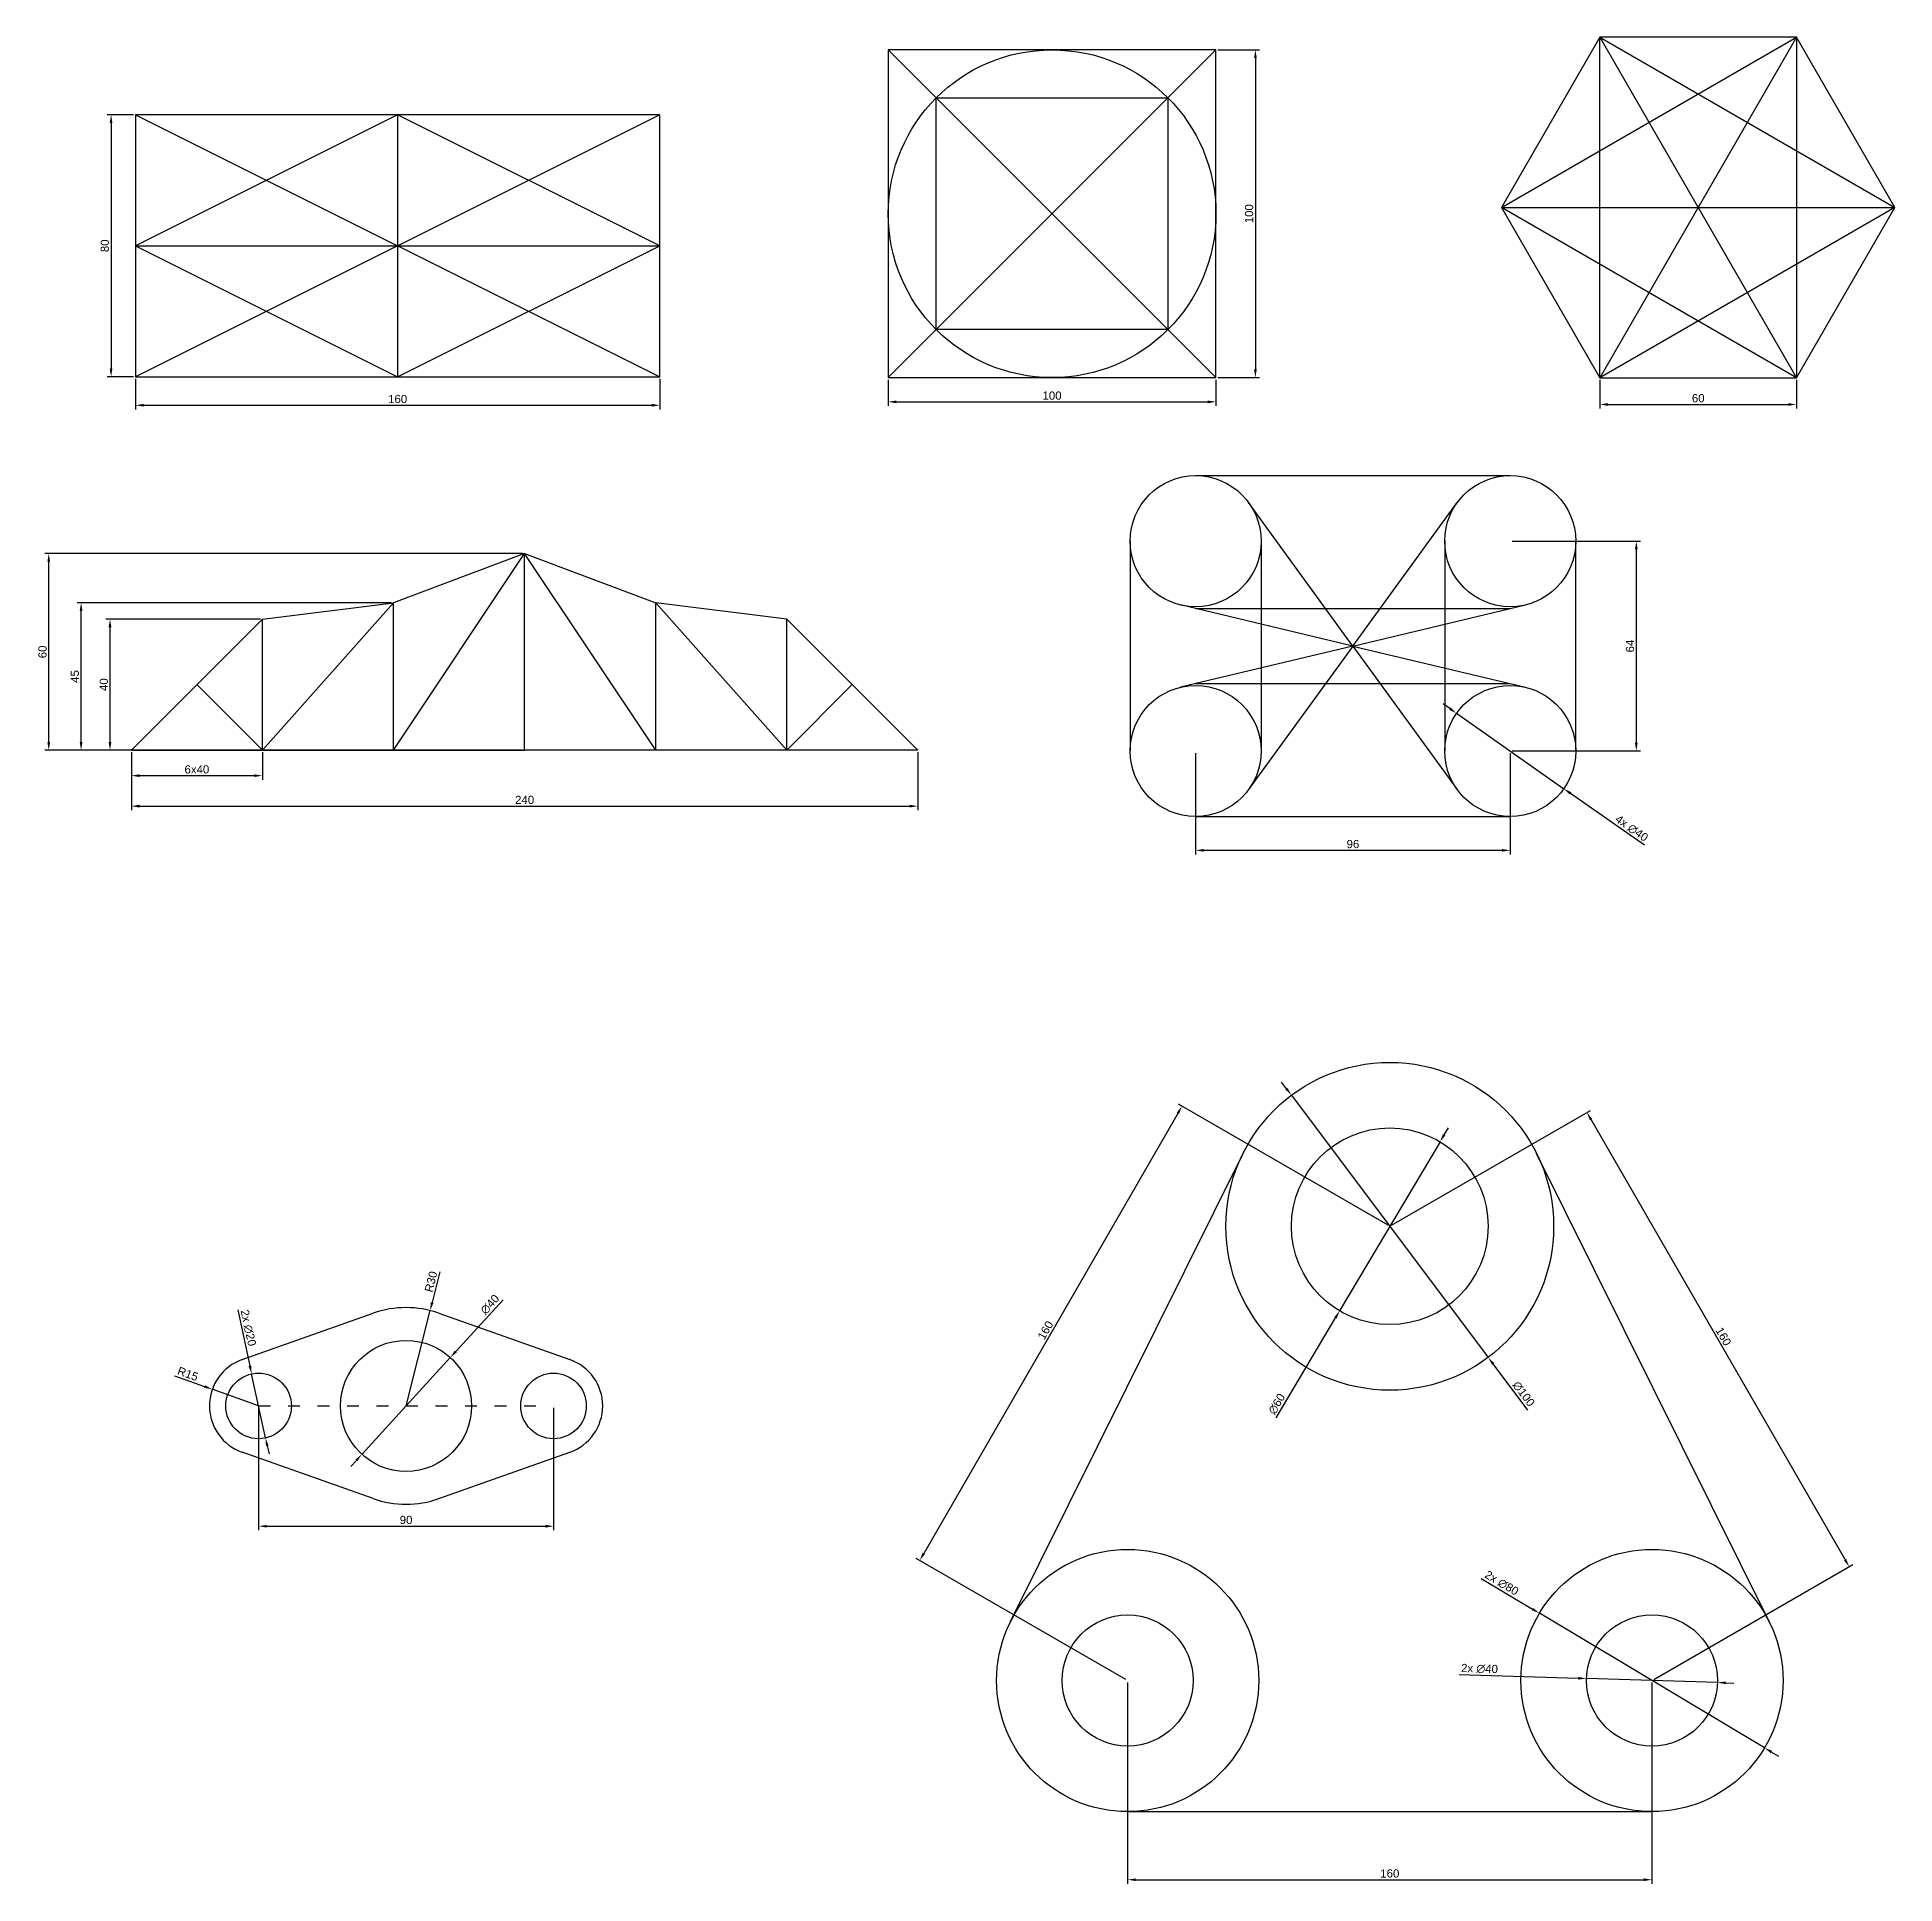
# Model space of a CAD drawing. Header units: millimetres. Extents: x 1383 to 1950, y 1703 to 2267.
import ezdxf

# ---------------------------------------------------------------- set-up
doc = ezdxf.new("R2010")
doc.units = ezdxf.units.MM
doc.linetypes.add('ACAD_ISO03W100', pattern=[30, 12, -18])
doc.styles.get("Standard").update_dxf_attribs({"font": 'arial.ttf'})
doc.dimstyles.new('ISO-25', dxfattribs={"dimtxt": 2.5, "dimasz": 2.5, "dimexe": 1.25, "dimexo": 0.625, "dimtad": 1, "dimtxsty": 'Standard', "dimcen": 2.5, "dimadec": 0, "dimazin": 0, "dimtfac": 1, "dimtmove": 0, "dimatfit": 3, "dimfxl": 0, "dimarcsym": 0})

# ---------------------------------------------------------------- blocks, each defined once
blk = doc.blocks.new('*D2')
at = {"color": 0, "lineweight": -2, "transparency": 16777216}
for p, q in [((1412.34, 2242.92), (1404.28, 2242.92)), ((1405.53, 2240.42), (1405.53, 2165.42)), ((1412.34, 2162.92), (1404.28, 2162.92))]:
    blk.add_line(p, q, dxfattribs=at)
at = {"color": 0, "transparency": 16777216}
for points in [[(1405.11, 2240.42), (1405.94, 2240.42), (1405.53, 2242.92)], [(1405.11, 2165.42), (1405.94, 2165.42), (1405.53, 2162.92)]]:
    blk.add_solid(points, dxfattribs=at)
at = {"layer": 'Defpoints', "color": 0, "transparency": 16777216}
for p in [(1412.97, 2242.92), (1405.53, 2162.92), (1412.97, 2162.92)]:
    blk.add_point(p, dxfattribs=at)
at = {"color": 0, "transparency": 16777216, "insert": (1403.63, 2202.92), "char_height": 2.5, "attachment_point": 5, "rotation": 90}
blk.add_mtext('80', dxfattribs=at)
blk = doc.blocks.new('*D3')
at = {"color": 0, "lineweight": -2, "transparency": 16777216}
for p, q in [((1412.97, 2162.3), (1412.97, 2153.02)), ((1572.97, 2162.3), (1572.97, 2153.02)), ((1415.47, 2154.27), (1570.47, 2154.27))]:
    blk.add_line(p, q, dxfattribs=at)
at = {"color": 0, "transparency": 16777216}
for points in [[(1415.47, 2154.69), (1415.47, 2153.86), (1412.97, 2154.27)], [(1570.47, 2154.69), (1570.47, 2153.86), (1572.97, 2154.27)]]:
    blk.add_solid(points, dxfattribs=at)
at = {"layer": 'Defpoints', "color": 0, "transparency": 16777216}
for p in [(1412.97, 2162.92), (1572.97, 2162.92), (1572.97, 2154.27)]:
    blk.add_point(p, dxfattribs=at)
at = {"color": 0, "transparency": 16777216, "insert": (1492.97, 2156.18), "char_height": 2.5, "attachment_point": 5}
blk.add_mtext('160', dxfattribs=at)
blk = doc.blocks.new('*D4')
at = {"color": 0, "lineweight": -2, "transparency": 16777216}
for p, q in [((1642.66, 2162.08), (1642.66, 2154.06)), ((1742.66, 2162.08), (1742.66, 2154.06)), ((1645.16, 2155.31), (1740.16, 2155.31))]:
    blk.add_line(p, q, dxfattribs=at)
at = {"color": 0, "transparency": 16777216}
for points in [[(1645.16, 2155.73), (1645.16, 2154.89), (1642.66, 2155.31)], [(1740.16, 2155.73), (1740.16, 2154.89), (1742.66, 2155.31)]]:
    blk.add_solid(points, dxfattribs=at)
at = {"layer": 'Defpoints', "color": 0, "transparency": 16777216}
for p in [(1642.66, 2162.71), (1742.66, 2162.71), (1742.66, 2155.31)]:
    blk.add_point(p, dxfattribs=at)
at = {"color": 0, "transparency": 16777216, "insert": (1692.66, 2157.21), "char_height": 2.5, "attachment_point": 5}
blk.add_mtext('100', dxfattribs=at)
blk = doc.blocks.new('*D5')
at = {"color": 0, "lineweight": -2, "transparency": 16777216}
for p, q in [((1743.29, 2262.71), (1755.95, 2262.71)), ((1754.7, 2260.21), (1754.7, 2165.21)), ((1743.29, 2162.71), (1755.95, 2162.71))]:
    blk.add_line(p, q, dxfattribs=at)
at = {"color": 0, "transparency": 16777216}
for points in [[(1754.29, 2260.21), (1755.12, 2260.21), (1754.7, 2262.71)], [(1754.29, 2165.21), (1755.12, 2165.21), (1754.7, 2162.71)]]:
    blk.add_solid(points, dxfattribs=at)
at = {"layer": 'Defpoints', "color": 0, "transparency": 16777216}
for p in [(1742.66, 2262.71), (1742.66, 2162.71), (1754.7, 2162.71)]:
    blk.add_point(p, dxfattribs=at)
at = {"color": 0, "transparency": 16777216, "insert": (1752.8, 2212.71), "char_height": 2.5, "attachment_point": 5, "rotation": 90}
blk.add_mtext('100', dxfattribs=at)
blk = doc.blocks.new('*D6')
at = {"color": 0, "lineweight": -2, "transparency": 16777216}
for p, q in [((1859.83, 2162.02), (1859.83, 2153.26)), ((1919.83, 2162.02), (1919.83, 2153.26)), ((1862.33, 2154.51), (1917.33, 2154.51))]:
    blk.add_line(p, q, dxfattribs=at)
at = {"color": 0, "transparency": 16777216}
for points in [[(1862.33, 2154.93), (1862.33, 2154.1), (1859.83, 2154.51)], [(1917.33, 2154.93), (1917.33, 2154.1), (1919.83, 2154.51)]]:
    blk.add_solid(points, dxfattribs=at)
at = {"layer": 'Defpoints', "color": 0, "transparency": 16777216}
for p in [(1859.83, 2162.65), (1919.83, 2162.65), (1919.83, 2154.51)]:
    blk.add_point(p, dxfattribs=at)
at = {"color": 0, "transparency": 16777216, "insert": (1889.83, 2156.41), "char_height": 2.5, "attachment_point": 5}
blk.add_mtext('60', dxfattribs=at)
blk = doc.blocks.new('*D7')
at = {"color": 0, "lineweight": -2, "transparency": 16777216}
for p, q in [((1411.71, 2048.42), (1411.71, 2040.03)), ((1451.71, 2048.42), (1451.71, 2040.03)), ((1414.21, 2041.28), (1449.21, 2041.28))]:
    blk.add_line(p, q, dxfattribs=at)
at = {"color": 0, "transparency": 16777216}
for points in [[(1414.21, 2041.69), (1414.21, 2040.86), (1411.71, 2041.28)], [(1449.21, 2041.69), (1449.21, 2040.86), (1451.71, 2041.28)]]:
    blk.add_solid(points, dxfattribs=at)
at = {"layer": 'Defpoints', "color": 0, "transparency": 16777216}
for p in [(1411.71, 2049.04), (1451.71, 2049.04), (1451.71, 2041.28)]:
    blk.add_point(p, dxfattribs=at)
at = {"color": 0, "transparency": 16777216, "insert": (1431.71, 2043.18), "char_height": 2.5, "attachment_point": 5}
blk.add_mtext('6x40', dxfattribs=at)
blk = doc.blocks.new('*D8')
at = {"color": 0, "lineweight": -2, "transparency": 16777216}
for p, q in [((1411.71, 2048.42), (1411.71, 2030.73)), ((1651.71, 2048.42), (1651.71, 2030.73)), ((1414.21, 2031.98), (1649.21, 2031.98))]:
    blk.add_line(p, q, dxfattribs=at)
at = {"color": 0, "transparency": 16777216}
for points in [[(1414.21, 2032.4), (1414.21, 2031.56), (1411.71, 2031.98)], [(1649.21, 2032.4), (1649.21, 2031.56), (1651.71, 2031.98)]]:
    blk.add_solid(points, dxfattribs=at)
at = {"layer": 'Defpoints', "color": 0, "transparency": 16777216}
for p in [(1411.71, 2049.04), (1651.71, 2049.04), (1651.71, 2031.98)]:
    blk.add_point(p, dxfattribs=at)
at = {"color": 0, "transparency": 16777216, "insert": (1531.71, 2033.88), "char_height": 2.5, "attachment_point": 5}
blk.add_mtext('240', dxfattribs=at)
blk = doc.blocks.new('*D9')
at = {"color": 0, "lineweight": -2, "transparency": 16777216}
for p, q in [((1451.08, 2089.04), (1403.95, 2089.04)), ((1405.2, 2051.54), (1405.2, 2086.54)), ((1451.08, 2049.04), (1403.95, 2049.04))]:
    blk.add_line(p, q, dxfattribs=at)
at = {"color": 0, "transparency": 16777216}
for points in [[(1404.78, 2086.54), (1405.62, 2086.54), (1405.2, 2089.04)], [(1404.78, 2051.54), (1405.62, 2051.54), (1405.2, 2049.04)]]:
    blk.add_solid(points, dxfattribs=at)
at = {"layer": 'Defpoints', "color": 0, "transparency": 16777216}
for p in [(1405.2, 2089.04), (1451.71, 2089.04), (1451.71, 2049.04)]:
    blk.add_point(p, dxfattribs=at)
at = {"color": 0, "transparency": 16777216, "insert": (1403.3, 2069.04), "char_height": 2.5, "attachment_point": 5, "rotation": 90}
blk.add_mtext('40', dxfattribs=at)
blk = doc.blocks.new('*D10')
at = {"color": 0, "lineweight": -2, "transparency": 16777216}
for p, q in [((1491.08, 2094.04), (1395.13, 2094.04)), ((1396.38, 2051.54), (1396.38, 2091.54)), ((1491.08, 2049.04), (1395.13, 2049.04))]:
    blk.add_line(p, q, dxfattribs=at)
at = {"color": 0, "transparency": 16777216}
for points in [[(1395.96, 2091.54), (1396.8, 2091.54), (1396.38, 2094.04)], [(1395.96, 2051.54), (1396.8, 2051.54), (1396.38, 2049.04)]]:
    blk.add_solid(points, dxfattribs=at)
at = {"layer": 'Defpoints', "color": 0, "transparency": 16777216}
for p in [(1396.38, 2094.04), (1491.71, 2094.04), (1491.71, 2049.04)]:
    blk.add_point(p, dxfattribs=at)
at = {"color": 0, "transparency": 16777216, "insert": (1394.48, 2071.54), "char_height": 2.5, "attachment_point": 5, "rotation": 90}
blk.add_mtext('45', dxfattribs=at)
blk = doc.blocks.new('*D11')
at = {"color": 0, "lineweight": -2, "transparency": 16777216}
for p, q in [((1531.08, 2109.04), (1385.26, 2109.04)), ((1386.51, 2051.54), (1386.51, 2106.54)), ((1531.08, 2049.04), (1385.26, 2049.04))]:
    blk.add_line(p, q, dxfattribs=at)
at = {"color": 0, "transparency": 16777216}
for points in [[(1386.09, 2106.54), (1386.93, 2106.54), (1386.51, 2109.04)], [(1386.09, 2051.54), (1386.93, 2051.54), (1386.51, 2049.04)]]:
    blk.add_solid(points, dxfattribs=at)
at = {"layer": 'Defpoints', "color": 0, "transparency": 16777216}
for p in [(1386.51, 2109.04), (1531.71, 2109.04), (1531.71, 2049.04)]:
    blk.add_point(p, dxfattribs=at)
at = {"color": 0, "transparency": 16777216, "insert": (1384.61, 2079.04), "char_height": 2.5, "attachment_point": 5, "rotation": 90}
blk.add_mtext('60', dxfattribs=at)
blk = doc.blocks.new('*D12')
at = {"color": 0, "lineweight": -2, "transparency": 16777216}
for p, q in [((1814.06, 2061.73), (1812.01, 2063.17)), ((1816.1, 2060.3), (1848.84, 2037.31)), ((1873.42, 2020.06), (1850.89, 2035.88))]:
    blk.add_line(p, q, dxfattribs=at)
at = {"color": 0, "transparency": 16777216}
for points in [[(1814.3, 2062.08), (1813.82, 2061.39), (1816.1, 2060.3)], [(1851.13, 2036.22), (1850.65, 2035.53), (1848.84, 2037.31)]]:
    blk.add_solid(points, dxfattribs=at)
at = {"layer": 'Defpoints', "color": 0, "transparency": 16777216}
for p in [(1816.1, 2060.3), (1848.84, 2037.31)]:
    blk.add_point(p, dxfattribs=at)
at = {"color": 0, "transparency": 16777216, "insert": (1869.52, 2025.2), "char_height": 2.5, "attachment_point": 5, "rotation": 324.9245}
blk.add_mtext('4x ∅40', dxfattribs=at)
blk = doc.blocks.new('*D13')
at = {"color": 0, "lineweight": -2, "transparency": 16777216}
for p, q in [((1736.47, 2048.18), (1736.47, 2017.25)), ((1832.47, 2048.18), (1832.47, 2017.25)), ((1738.97, 2018.5), (1829.97, 2018.5))]:
    blk.add_line(p, q, dxfattribs=at)
at = {"color": 0, "transparency": 16777216}
for points in [[(1738.97, 2018.92), (1738.97, 2018.09), (1736.47, 2018.5)], [(1829.97, 2018.92), (1829.97, 2018.09), (1832.47, 2018.5)]]:
    blk.add_solid(points, dxfattribs=at)
at = {"layer": 'Defpoints', "color": 0, "transparency": 16777216}
for p in [(1736.47, 2048.81), (1832.47, 2048.81), (1832.47, 2018.5)]:
    blk.add_point(p, dxfattribs=at)
at = {"color": 0, "transparency": 16777216, "insert": (1784.47, 2020.4), "char_height": 2.5, "attachment_point": 5}
blk.add_mtext('96', dxfattribs=at)
blk = doc.blocks.new('*D14')
at = {"color": 0, "lineweight": -2, "transparency": 16777216}
for p, q in [((1833.1, 2112.81), (1872.18, 2112.81)), ((1870.93, 2110.31), (1870.93, 2051.31)), ((1833.1, 2048.81), (1872.18, 2048.81))]:
    blk.add_line(p, q, dxfattribs=at)
at = {"color": 0, "transparency": 16777216}
for points in [[(1870.51, 2110.31), (1871.35, 2110.31), (1870.93, 2112.81)], [(1870.51, 2051.31), (1871.35, 2051.31), (1870.93, 2048.81)]]:
    blk.add_solid(points, dxfattribs=at)
at = {"layer": 'Defpoints', "color": 0, "transparency": 16777216}
for p in [(1832.47, 2112.81), (1832.47, 2048.81), (1870.93, 2048.81)]:
    blk.add_point(p, dxfattribs=at)
at = {"color": 0, "transparency": 16777216, "insert": (1869.03, 2080.81), "char_height": 2.5, "attachment_point": 5, "rotation": 90}
blk.add_mtext('64', dxfattribs=at)
blk = doc.blocks.new('*D15')
at = {"color": 0, "lineweight": -2, "transparency": 16777216}
for p, q in [((1450.54, 1848.38), (1450.54, 1811.06)), ((1540.54, 1848.38), (1540.54, 1811.06)), ((1453.04, 1812.31), (1538.04, 1812.31))]:
    blk.add_line(p, q, dxfattribs=at)
at = {"color": 0, "transparency": 16777216}
for points in [[(1453.04, 1812.73), (1453.04, 1811.89), (1450.54, 1812.31)], [(1538.04, 1812.73), (1538.04, 1811.89), (1540.54, 1812.31)]]:
    blk.add_solid(points, dxfattribs=at)
at = {"layer": 'Defpoints', "color": 0, "transparency": 16777216}
for p in [(1450.54, 1849.01), (1540.54, 1849.01), (1540.54, 1812.31)]:
    blk.add_point(p, dxfattribs=at)
at = {"color": 0, "transparency": 16777216, "insert": (1495.54, 1814.21), "char_height": 2.5, "attachment_point": 5}
blk.add_mtext('90', dxfattribs=at)
blk = doc.blocks.new('*D16')
at = {"color": 0, "lineweight": -2, "transparency": 16777216}
for p, q in [((1424.89, 1858.21), (1434.06, 1854.92)), ((1450.54, 1849.01), (1436.42, 1854.07))]:
    blk.add_line(p, q, dxfattribs=at)
at = {"color": 0, "transparency": 16777216}
blk.add_solid([(1434.21, 1855.31), (1433.92, 1854.53), (1436.42, 1854.07)], dxfattribs=at)
at = {"layer": 'Defpoints', "color": 0, "transparency": 16777216}
for p in [(1436.42, 1854.07), (1450.54, 1849.01)]:
    blk.add_point(p, dxfattribs=at)
at = {"color": 0, "transparency": 16777216, "insert": (1428.95, 1858.78), "char_height": 2.5, "attachment_point": 5, "rotation": 340.2528}
blk.add_mtext('R15', dxfattribs=at)
blk = doc.blocks.new('*D17')
at = {"color": 0, "lineweight": -2, "transparency": 16777216}
for p, q in [((1505.87, 1889.94), (1503.49, 1880.52)), ((1495.54, 1849.01), (1502.88, 1878.09))]:
    blk.add_line(p, q, dxfattribs=at)
at = {"color": 0, "transparency": 16777216}
blk.add_solid([(1503.09, 1880.62), (1503.89, 1880.42), (1502.88, 1878.09)], dxfattribs=at)
at = {"layer": 'Defpoints', "color": 0, "transparency": 16777216}
for p in [(1502.88, 1878.09), (1495.54, 1849.01)]:
    blk.add_point(p, dxfattribs=at)
at = {"color": 0, "transparency": 16777216, "insert": (1503.14, 1886.91), "char_height": 2.5, "attachment_point": 5, "rotation": 75.8342}
blk.add_mtext('R30', dxfattribs=at)
blk = doc.blocks.new('*D18')
at = {"color": 0, "lineweight": -2, "transparency": 16777216}
for p, q in [((1444.16, 1878.37), (1447.88, 1861.22)), ((1452.66, 1839.23), (1448.41, 1858.78)), ((1453.19, 1836.79), (1453.72, 1834.35))]:
    blk.add_line(p, q, dxfattribs=at)
at = {"color": 0, "transparency": 16777216}
for points in [[(1448.29, 1861.31), (1447.48, 1861.13), (1448.41, 1858.78)], [(1453.6, 1836.88), (1452.78, 1836.7), (1452.66, 1839.23)]]:
    blk.add_solid(points, dxfattribs=at)
at = {"layer": 'Defpoints', "color": 0, "transparency": 16777216}
for p in [(1448.41, 1858.78), (1452.66, 1839.23)]:
    blk.add_point(p, dxfattribs=at)
at = {"color": 0, "transparency": 16777216, "insert": (1447.38, 1872.8), "char_height": 2.5, "attachment_point": 5, "rotation": 282.2543}
blk.add_mtext('2x ∅20', dxfattribs=at)
blk = doc.blocks.new('*D19')
at = {"color": 0, "lineweight": -2, "transparency": 16777216}
for p, q in [((1525.13, 1881.42), (1510.7, 1865.62)), ((1482.05, 1834.24), (1509.02, 1863.78)), ((1480.37, 1832.39), (1478.68, 1830.54))]:
    blk.add_line(p, q, dxfattribs=at)
at = {"color": 0, "transparency": 16777216}
for points in [[(1510.4, 1865.9), (1511.01, 1865.34), (1509.02, 1863.78)], [(1480.06, 1832.67), (1480.67, 1832.11), (1482.05, 1834.24)]]:
    blk.add_solid(points, dxfattribs=at)
at = {"layer": 'Defpoints', "color": 0, "transparency": 16777216}
for p in [(1509.02, 1863.78), (1482.05, 1834.24)]:
    blk.add_point(p, dxfattribs=at)
at = {"color": 0, "transparency": 16777216, "insert": (1521.13, 1879.97), "char_height": 2.5, "attachment_point": 5, "rotation": 47.6077}
blk.add_mtext('∅40', dxfattribs=at)
blk = doc.blocks.new('*D20')
at = {"color": 0, "lineweight": -2, "transparency": 16777216}
for p, q in [((1715.72, 1764.61), (1715.72, 1703.21)), ((1875.72, 1764.61), (1875.72, 1703.21)), ((1718.22, 1704.46), (1873.22, 1704.46))]:
    blk.add_line(p, q, dxfattribs=at)
at = {"color": 0, "transparency": 16777216}
for points in [[(1718.22, 1704.88), (1718.22, 1704.05), (1715.72, 1704.46)], [(1873.22, 1704.88), (1873.22, 1704.05), (1875.72, 1704.46)]]:
    blk.add_solid(points, dxfattribs=at)
at = {"layer": 'Defpoints', "color": 0, "transparency": 16777216}
for p in [(1715.72, 1765.24), (1875.72, 1765.24), (1875.72, 1704.46)]:
    blk.add_point(p, dxfattribs=at)
at = {"color": 0, "transparency": 16777216, "insert": (1795.72, 1706.37), "char_height": 2.5, "attachment_point": 5}
blk.add_mtext('160', dxfattribs=at)
blk = doc.blocks.new('*D21')
at = {"color": 0, "lineweight": -2, "transparency": 16777216}
for p, q in [((1796.26, 1904.11), (1856.96, 1939.16)), ((1934.62, 1802.13), (1857.12, 1936.37)), ((1876.26, 1765.55), (1936.96, 1800.59))]:
    blk.add_line(p, q, dxfattribs=at)
at = {"color": 0, "transparency": 16777216}
for points in [[(1857.49, 1936.57), (1856.76, 1936.16), (1855.87, 1938.53)], [(1934.99, 1802.34), (1934.26, 1801.92), (1935.87, 1799.97)]]:
    blk.add_solid(points, dxfattribs=at)
at = {"layer": 'Defpoints', "color": 0, "transparency": 16777216}
for p in [(1855.87, 1938.53), (1795.72, 1903.8), (1875.72, 1765.24)]:
    blk.add_point(p, dxfattribs=at)
at = {"color": 0, "transparency": 16777216, "insert": (1897.52, 1870.2), "char_height": 2.5, "attachment_point": 5, "rotation": 300}
blk.add_mtext('160', dxfattribs=at)
blk = doc.blocks.new('*D22')
at = {"color": 0, "lineweight": -2, "transparency": 16777216}
for p, q in [((1795.18, 1904.11), (1731.2, 1941.05)), ((1731.03, 1938.26), (1653.53, 1804.03)), ((1715.18, 1765.55), (1651.2, 1802.49))]:
    blk.add_line(p, q, dxfattribs=at)
at = {"color": 0, "transparency": 16777216}
for points in [[(1730.67, 1938.47), (1731.39, 1938.05), (1732.28, 1940.43)], [(1653.17, 1804.23), (1653.89, 1803.82), (1652.28, 1801.86)]]:
    blk.add_solid(points, dxfattribs=at)
at = {"layer": 'Defpoints', "color": 0, "transparency": 16777216}
for p in [(1795.72, 1903.8), (1652.28, 1801.86), (1715.72, 1765.24)]:
    blk.add_point(p, dxfattribs=at)
at = {"color": 0, "transparency": 16777216, "insert": (1690.64, 1872.09), "char_height": 2.5, "attachment_point": 5, "rotation": 60}
blk.add_mtext('160', dxfattribs=at)
blk = doc.blocks.new('*D23')
at = {"color": 0, "lineweight": -2, "transparency": 16777216}
for p, q in [((1816.92, 1767.05), (1853.23, 1765.93)), ((1895.71, 1764.62), (1855.73, 1765.85)), ((1898.21, 1764.54), (1900.71, 1764.47))]:
    blk.add_line(p, q, dxfattribs=at)
at = {"color": 0, "transparency": 16777216}
for points in [[(1853.24, 1766.34), (1853.22, 1765.51), (1855.73, 1765.85)], [(1898.22, 1764.96), (1898.2, 1764.13), (1895.71, 1764.62)]]:
    blk.add_solid(points, dxfattribs=at)
at = {"layer": 'Defpoints', "color": 0, "transparency": 16777216}
for p in [(1855.73, 1765.85), (1895.71, 1764.62)]:
    blk.add_point(p, dxfattribs=at)
at = {"color": 0, "transparency": 16777216, "insert": (1823.1, 1768.83), "char_height": 2.5, "attachment_point": 5, "rotation": 358.2376}
blk.add_mtext('2x ∅40', dxfattribs=at)
blk = doc.blocks.new('*D24')
at = {"color": 0, "lineweight": -2, "transparency": 16777216}
for p, q in [((1823.57, 1796.4), (1839.24, 1787.04)), ((1910.05, 1744.71), (1841.38, 1785.76)), ((1912.2, 1743.43), (1914.34, 1742.15))]:
    blk.add_line(p, q, dxfattribs=at)
at = {"color": 0, "transparency": 16777216}
for points in [[(1839.45, 1787.4), (1839.02, 1786.68), (1841.38, 1785.76)], [(1912.41, 1743.79), (1911.99, 1743.07), (1910.05, 1744.71)]]:
    blk.add_solid(points, dxfattribs=at)
at = {"layer": 'Defpoints', "color": 0, "transparency": 16777216}
for p in [(1841.38, 1785.76), (1910.05, 1744.71)]:
    blk.add_point(p, dxfattribs=at)
at = {"color": 0, "transparency": 16777216, "insert": (1829.84, 1794.96), "char_height": 2.5, "attachment_point": 5, "rotation": 329.1331}
blk.add_mtext('2x ∅80', dxfattribs=at)
blk = doc.blocks.new('*D25')
at = {"color": 0, "lineweight": -2, "transparency": 16777216}
for p, q in [((1812.31, 1931.74), (1813.59, 1933.89)), ((1811.04, 1929.59), (1780.4, 1878.01)), ((1761.01, 1845.36), (1779.12, 1875.86))]:
    blk.add_line(p, q, dxfattribs=at)
at = {"color": 0, "transparency": 16777216}
for points in [[(1811.96, 1931.96), (1812.67, 1931.53), (1811.04, 1929.59)], [(1778.76, 1876.07), (1779.48, 1875.64), (1780.4, 1878.01)]]:
    blk.add_solid(points, dxfattribs=at)
at = {"layer": 'Defpoints', "color": 0, "transparency": 16777216}
for p in [(1811.04, 1929.59), (1780.4, 1878.01)]:
    blk.add_point(p, dxfattribs=at)
at = {"color": 0, "transparency": 16777216, "insert": (1761.24, 1849.61), "char_height": 2.5, "attachment_point": 5, "rotation": 59.2941}
blk.add_mtext('∅60', dxfattribs=at)
blk = doc.blocks.new('*D26')
at = {"color": 0, "lineweight": -2, "transparency": 16777216}
for p, q in [((1764.2, 1945.79), (1762.7, 1947.78)), ((1765.7, 1943.79), (1825.74, 1863.81)), ((1837.83, 1847.71), (1827.24, 1861.82))]:
    blk.add_line(p, q, dxfattribs=at)
at = {"color": 0, "transparency": 16777216}
for points in [[(1764.53, 1946.04), (1763.87, 1945.54), (1765.7, 1943.79)], [(1827.57, 1862.07), (1826.91, 1861.57), (1825.74, 1863.81)]]:
    blk.add_solid(points, dxfattribs=at)
at = {"layer": 'Defpoints', "color": 0, "transparency": 16777216}
for p in [(1765.7, 1943.79), (1825.74, 1863.81)]:
    blk.add_point(p, dxfattribs=at)
at = {"color": 0, "transparency": 16777216, "insert": (1836.56, 1852.68), "char_height": 2.5, "attachment_point": 5, "rotation": 306.897}
blk.add_mtext('∅100', dxfattribs=at)

msp = doc.modelspace()

# ---------------------------------------------------------------- linework, layer by layer
for p, q in [((1642.665, 2262.706), (1742.665, 2162.706)), ((1742.665, 2262.706), (1642.665, 2162.706)), ((1829.828, 2214.608), (1919.828, 2266.569)), ((1859.828, 2266.569), (1949.828, 2214.608)), ((1859.828, 2162.646), (1859.828, 2266.569)), ((1919.828, 2266.569), (1859.828, 2162.646)), ((1859.828, 2266.569), (1919.828, 2162.646)), ((1919.828, 2266.569), (1919.828, 2162.646)), ((1657.309, 2248.061), (1728.02, 2248.061)), ((1657.309, 2177.351), (1657.309, 2248.061)), ((1728.02, 2248.061), (1728.02, 2177.351)), ((1412.967, 2242.923), (1572.967, 2162.923)), ((1572.967, 2242.923), (1412.967, 2162.923)), ((1492.967, 2242.923), (1412.967, 2202.923)), ((1492.967, 2242.923), (1492.967, 2162.923)), ((1572.967, 2202.923), (1492.967, 2242.923)), ((1919.828, 2162.646), (1829.828, 2214.608)), ((1829.828, 2214.608), (1949.828, 2214.608)), ((1949.828, 2214.608), (1859.828, 2162.646)), ((1412.967, 2202.923), (1572.967, 2202.923)), ((1412.967, 2202.923), (1492.967, 2162.923)), ((1492.967, 2162.923), (1572.967, 2202.923)), ((1728.02, 2177.351), (1657.309, 2177.351)), ((1736.472, 2132.805), (1832.472, 2132.805)), ((1784.472, 2080.805), (1752.647, 2124.568)), ((1784.472, 2080.805), (1816.297, 2124.568)), ((1531.71, 2109.042), (1491.71, 2094.042)), ((1491.71, 2049.042), (1531.71, 2109.042)), ((1531.71, 2049.042), (1531.71, 2109.042)), ((1531.71, 2049.042), (1531.71, 2109.042)), ((1531.71, 2109.042), (1571.71, 2094.042)), ((1571.71, 2049.042), (1531.71, 2109.042)), ((1716.472, 2112.805), (1716.472, 2048.805)), ((1756.472, 2112.805), (1756.472, 2048.805)), ((1812.472, 2112.805), (1812.472, 2048.805)), ((1852.472, 2048.805), (1852.472, 2112.805)), ((1491.71, 2094.042), (1451.71, 2049.042)), ((1451.71, 2089.042), (1491.71, 2094.042)), ((1491.71, 2049.042), (1491.71, 2094.042)), ((1571.71, 2049.042), (1571.71, 2094.042)), ((1571.71, 2094.042), (1611.71, 2049.042)), ((1611.71, 2089.042), (1571.71, 2094.042)), ((1784.472, 2080.805), (1731.835, 2093.35)), ((1736.472, 2092.245), (1832.472, 2092.245)), ((1784.472, 2080.805), (1837.109, 2093.35)), ((1451.71, 2089.042), (1411.71, 2049.042)), ((1451.71, 2049.042), (1451.71, 2089.042)), ((1611.71, 2049.042), (1611.71, 2089.042)), ((1611.71, 2089.042), (1651.71, 2049.042)), ((1784.472, 2080.805), (1731.835, 2068.26)), ((1784.472, 2080.805), (1752.647, 2037.042)), ((1784.472, 2080.805), (1816.297, 2037.042)), ((1784.472, 2080.805), (1837.109, 2068.26)), ((1736.472, 2069.365), (1832.472, 2069.365)), ((1431.71, 2069.042), (1451.71, 2049.042)), ((1631.71, 2069.042), (1611.71, 2049.042)), ((1411.71, 2049.042), (1451.71, 2049.042)), ((1451.71, 2049.042), (1491.71, 2049.042)), ((1491.71, 2049.042), (1531.71, 2049.042)), ((1571.71, 2049.042), (1531.71, 2049.042)), ((1611.71, 2049.042), (1571.71, 2049.042)), ((1651.71, 2049.042), (1611.71, 2049.042)), ((1736.472, 2028.805), (1832.472, 2028.805)), ((1679.895, 1783.032), (1750.939, 1926.045)), ((1911.542, 1783.032), (1840.498, 1926.045)), ((1445.535, 1863.148), (1485.535, 1877.291)), ((1505.535, 1877.291), (1545.535, 1863.148)), ((1485.535, 1820.722), (1445.535, 1834.864)), ((1505.535, 1820.722), (1545.535, 1834.864)), ((1715.719, 1725.236), (1875.719, 1725.236))]:
    msp.add_line(p, q)
at = {"linetype": 'ACAD_ISO03W100', "ltscale": 0.3}
msp.add_line((1450.535, 1849.006), (1540.535, 1849.006), dxfattribs=at)
for points in [[(1642.665, 2162.706), (1742.665, 2162.706), (1742.665, 2262.706), (1642.665, 2262.706)], [(1859.828, 2162.646), (1919.828, 2162.646), (1949.828, 2214.608), (1919.828, 2266.569), (1859.828, 2266.569), (1829.828, 2214.608)], [(1412.967, 2162.923), (1572.967, 2162.923), (1572.967, 2242.923), (1412.967, 2242.923)]]:
    msp.add_lwpolyline(points, close=True)
for centre, radius in [((1692.665, 2212.706), 50), ((1736.472, 2112.805), 20), ((1832.472, 2112.805), 20), ((1736.472, 2048.805), 20), ((1832.472, 2048.805), 20), ((1795.719, 1903.8), 50), ((1795.719, 1903.8), 30), ((1495.535, 1849.006), 20), ((1450.535, 1849.006), 10), ((1540.535, 1849.006), 10), ((1715.719, 1765.236), 40), ((1875.719, 1765.236), 40), ((1715.719, 1765.236), 20), ((1875.719, 1765.236), 20)]:
    msp.add_circle(centre, radius)
for centre, radius, start, end in [((1495.535, 1849.006), 30, 70.52878, 109.47122), ((1450.535, 1849.006), 15, 109.47122, 250.52878), ((1540.535, 1849.006), 15, 289.47122, 70.52878), ((1495.535, 1849.006), 30, 250.52878, 289.47122)]:
    msp.add_arc(centre, radius, start, end)

# ---------------------------------------------------------------- dimensions: what is measured, and where the dimension line sits
for base, p1, p2, picture, middle in [((1754.703, 2162.706), (1742.665, 2262.706), (1742.665, 2162.706), '*D5', (1752.802, 2212.706)), ((1405.527, 2162.923), (1412.967, 2242.923), (1412.967, 2162.923), '*D2', (1403.626, 2202.923)), ((1386.509, 2109.042), (1531.71, 2049.042), (1531.71, 2109.042), '*D11', (1384.607, 2079.042)), ((1870.928, 2048.805), (1832.472, 2112.805), (1832.472, 2048.805), '*D14', (1869.027, 2080.805)), ((1396.38, 2094.042), (1491.71, 2049.042), (1491.71, 2094.042), '*D10', (1394.484, 2071.542)), ((1405.201, 2089.042), (1451.71, 2049.042), (1451.71, 2089.042), '*D9', (1403.3, 2069.042))]:
    dim = msp.add_linear_dim(base=base, p1=p1, p2=p2, angle=90, dimstyle='ISO-25')
    dim.commit()
    dim.dimension.update_dxf_attribs({"geometry": picture, "text_midpoint": middle})
for base, p1, p2, picture, middle in [((1572.967, 2154.274), (1412.967, 2162.923), (1572.967, 2162.923), '*D3', (1492.967, 2156.176)), ((1742.665, 2155.31), (1642.665, 2162.706), (1742.665, 2162.706), '*D4', (1692.665, 2157.211)), ((1919.828, 2154.513), (1859.828, 2162.646), (1919.828, 2162.646), '*D6', (1889.828, 2156.415)), ((1651.71, 2031.981), (1411.71, 2049.042), (1651.71, 2049.042), '*D8', (1531.71, 2033.882)), ((1832.472, 2018.503), (1736.472, 2048.805), (1832.472, 2048.805), '*D13', (1784.472, 2020.405)), ((1540.535, 1812.311), (1450.535, 1849.006), (1540.535, 1849.006), '*D15', (1495.535, 1814.213))]:
    dim = msp.add_linear_dim(base=base, p1=p1, p2=p2, dimstyle='ISO-25')
    dim.commit()
    dim.dimension.update_dxf_attribs({"geometry": picture, "text_midpoint": middle})
for p1, p2, text, picture, middle in [((1816.104, 2060.298), (1848.84, 2037.312), '4x <>', '*D12', (1868.384, 2023.589)), ((1452.658, 1839.234), (1448.413, 1858.779), '2x <>', '*D18', (1445.458, 1872.385)), ((1910.053, 1744.714), (1841.384, 1785.758), '2x <>', '*D24', (1828.828, 1793.263)), ((1895.709, 1764.621), (1855.728, 1765.851), '2x <>', '*D23', (1823.035, 1766.857))]:
    dim = msp.add_diameter_dim_2p(p1=p1, p2=p2, text=text, dimstyle='ISO-25')
    dim.commit()
    dim.dimension.update_dxf_attribs({"geometry": picture, "text_midpoint": middle, "dimtype": 163})
dim = msp.add_linear_dim(base=(1451.71, 2041.277), p1=(1411.71, 2049.042), p2=(1451.71, 2049.042), text='6x<>', dimstyle='ISO-25')
dim.commit()
dim.dimension.update_dxf_attribs({"geometry": '*D7', "text_midpoint": (1431.71, 2043.179)})
for p1, p2, picture, middle in [((1765.7, 1943.786), (1825.738, 1863.815), '*D26', (1834.982, 1851.501)), ((1811.038, 1929.594), (1780.4, 1878.006), '*D25', (1762.939, 1848.607)), ((1482.051, 1834.235), (1509.019, 1863.777), '*D19', (1522.584, 1878.637))]:
    dim = msp.add_diameter_dim_2p(p1=p1, p2=p2, dimstyle='ISO-25')
    dim.commit()
    dim.dimension.update_dxf_attribs({"geometry": picture, "text_midpoint": middle, "dimtype": 163})
for p1, p2, distance, picture, middle in [((1795.719, 1903.8), (1715.719, 1765.236), -73.249, '*D22', (1690.636, 1872.094)), ((1875.719, 1765.236), (1795.719, 1903.8), -69.462, '*D21', (1897.521, 1870.2)), ((1715.719, 1765.236), (1875.719, 1765.236), -60.773, '*D20', (1795.719, 1706.365))]:
    dim = msp.add_aligned_dim(p1=p1, p2=p2, distance=distance, dimstyle='ISO-25')
    dim.commit()
    dim.dimension.update_dxf_attribs({"geometry": picture, "text_midpoint": middle})
for center, mpoint, picture, middle in [((1495.535, 1849.006), (1502.877, 1878.094), '*D17', (1503.139, 1886.906)), ((1450.535, 1849.006), (1436.417, 1854.074), '*D16', (1428.946, 1858.777))]:
    dim = msp.add_radius_dim(center=center, mpoint=mpoint, dimstyle='ISO-25')
    dim.commit()
    dim.dimension.update_dxf_attribs({"geometry": picture, "text_midpoint": middle})

doc.saveas('drawing.dxf')
